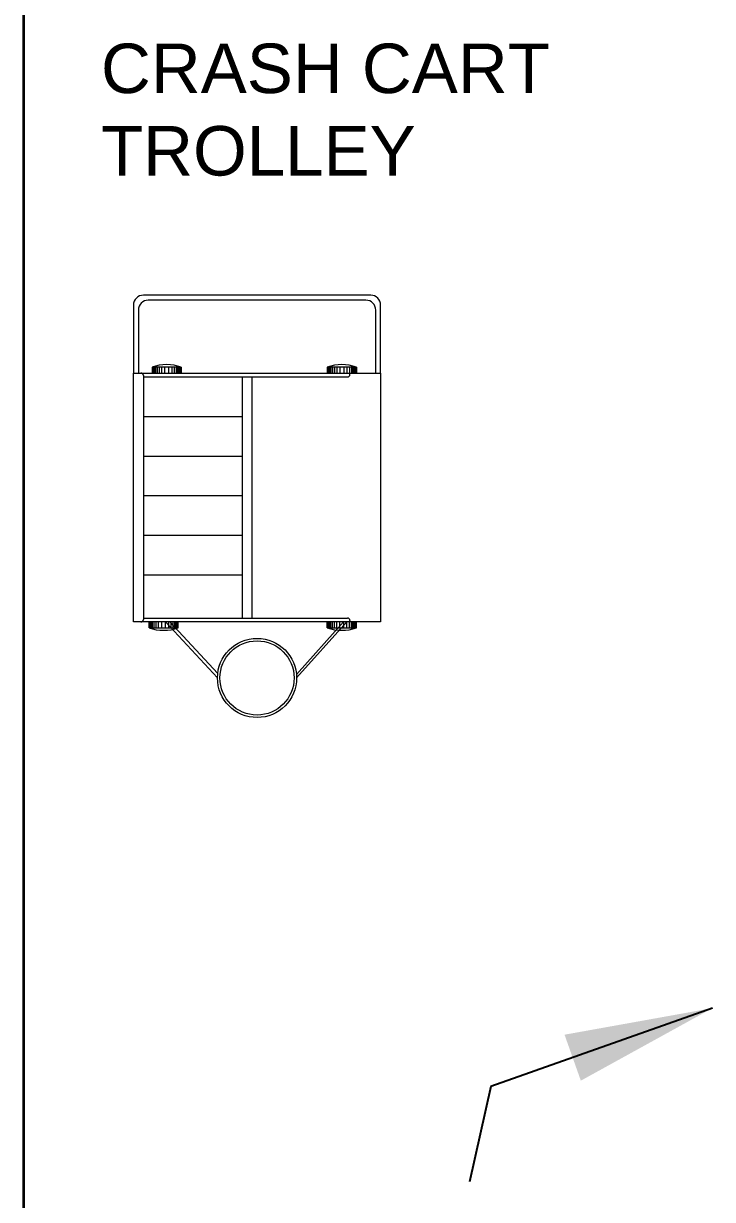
# Model space of a CAD drawing. Header units: millimetres. Extents: x 1448174 to 1599581, y -224422 to -106989.
# Drawn here: x 1486647 to 1488041, y -135425 to -133048 of the extents above; entities that cross this region are included whole.
import ezdxf

# ---------------------------------------------------------------- set-up
doc = ezdxf.new("R2010")
doc.units = ezdxf.units.MM
doc.header["$LTSCALE"] = 600
doc.header["$MEASUREMENT"] = 0
doc.layers.add('fun-text', color=250, linetype='Continuous')
for name, color, linetype, lineweight in [('furniture', 30, 'Continuous', 9), ('P-Wall', 1, 'Continuous', 35), ('toi-fix', 46, 'Continuous', 9)]:
    doc.layers.add(name, color=color, linetype=linetype, lineweight=lineweight)
doc.styles.add('ARIAL', font='arial.ttf')
doc.dimstyles.get("Standard").update_dxf_attribs({"dimscale": 1.5, "dimtxt": 225, "dimasz": 200, "dimexe": 100, "dimexo": 100, "dimgap": 0.25, "dimtad": 0, "dimdec": 0, "dimzin": 0, "dimdsep": 46, "dimtxsty": 'ARIAL', "dimblk": 'OBLIQUE', "dimcen": 0.09, "dimdle": 100, "dimclrd": 256, "dimclre": 256, "dimclrt": 6, "dimadec": 0, "dimazin": 0, "dimtfac": 1, "dimtdec": 0, "dimtofl": 0, "dimtmove": 0, "dimatfit": 3, "dimfxl": 1, "dimtolj": 1, "dimtzin": 0, "dimarcsym": 0})

# ---------------------------------------------------------------- blocks, each defined once
blk = doc.blocks.new('_Oblique')
at = {"color": 0, "linetype": 'ByBlock', "lineweight": -2}
blk.add_line((-0.5, -0.5), (0.5, 0.5), dxfattribs=at)

msp = doc.modelspace()

# ---------------------------------------------------------------- linework, layer by layer
at = {"layer": 'furniture'}
for p, q in [((1487349.4515, -133596.9066), (1486889.4515, -133596.9066)), ((1487339.4515, -133606.9066), (1486899.4515, -133606.9066)), ((1486869.4515, -133616.9066), (1486869.4515, -133754.4171)), ((1486879.4515, -133626.9066), (1486879.4515, -133754.4171)), ((1487359.4515, -133754.4171), (1487359.4515, -133626.9066)), ((1487369.4515, -133754.4171), (1487369.4515, -133616.9066)), ((1486869.4515, -133994.1838), (1486869.4515, -133754.4171)), ((1486869.4515, -133754.4171), (1487369.4515, -133754.4171)), ((1486869.4515, -133754.4171), (1486919.4515, -133754.4171)), ((1486869.4515, -133754.4171), (1486884.4515, -133754.4171)), ((1486889.4515, -133759.4171), (1486889.4515, -133994.1838)), ((1486889.4515, -133762.178), (1487302.2103, -133762.178)), ((1486889.4515, -133762.178), (1487089.4515, -133762.178)), ((1487089.4515, -133762.178), (1487089.4515, -134249.6562)), ((1487109.4515, -134249.6562), (1487109.4515, -133762.178)), ((1487307.2103, -133757.178), (1487307.2103, -133754.4171)), ((1487369.4515, -133754.4171), (1487369.4515, -133994.1838)), ((1486889.4515, -133842.178), (1487089.4515, -133842.178)), ((1487089.4515, -133851.0799), (1487089.4515, -133901.0799)), ((1487089.4515, -133901.0799), (1487089.4515, -133951.0799)), ((1486889.4515, -133922.178), (1487089.4515, -133922.178)), ((1487089.4515, -133951.0799), (1487089.4515, -133994.1838)), ((1486869.4515, -134257.4171), (1486869.4515, -133994.1838)), ((1486889.4515, -133994.1838), (1486889.4515, -134252.4171)), ((1486889.4515, -134002.178), (1487089.4515, -134002.178)), ((1487089.4515, -133994.1838), (1487089.4515, -134001.0799)), ((1487089.4515, -134001.0799), (1487089.4515, -134051.0799)), ((1487369.4515, -133994.1838), (1487369.4515, -134257.4171)), ((1487089.4515, -134051.0799), (1487089.4515, -134101.0799)), ((1486889.4515, -134082.178), (1487089.4515, -134082.178)), ((1487089.4515, -134101.0799), (1487089.4515, -134151.0799)), ((1486889.4515, -134162.178), (1487089.4515, -134162.178)), ((1486889.4515, -134249.6562), (1487302.2103, -134249.6562)), ((1487089.4515, -134249.6562), (1487109.4515, -134249.6562)), ((1487369.4515, -134257.4171), (1486869.4515, -134257.4171)), ((1486884.4515, -134257.4171), (1486869.4515, -134257.4171)), ((1487039.4515, -134370.7681), (1486934.5934, -134257.4171)), ((1487039.9366, -134361.9715), (1486943.216, -134257.4171)), ((1487199.1333, -134363.6408), (1487294.5678, -134257.4171)), ((1487199.4515, -134370.7681), (1487301.2893, -134257.4171)), ((1487307.2103, -134254.6562), (1487307.2103, -134257.4171))]:
    msp.add_line(p, q, dxfattribs=at)
at = {"layer": 'furniture', "ltscale": 0.75}
for p, q in [((1486966.1245, -133742.2481), (1486907.0363, -133742.2481)), ((1486907.0363, -133742.2481), (1486907.0363, -133754.4171)), ((1486907.9388, -133742.2481), (1486907.9388, -133754.4171)), ((1486909.0561, -133742.2481), (1486909.0561, -133754.4171)), ((1486910.2851, -133742.2481), (1486910.2851, -133754.4171)), ((1486912.0168, -133742.2481), (1486912.0168, -133754.4171)), ((1486914.3073, -133742.2481), (1486914.3073, -133754.4171)), ((1486917.2872, -133742.2481), (1486917.2872, -133754.4171)), ((1486921.4445, -133742.2481), (1486921.4445, -133754.4171)), ((1486926.367, -133742.2481), (1486926.367, -133754.4171)), ((1486932.5752, -133742.2481), (1486932.5752, -133754.4171)), ((1486940.5856, -133742.2481), (1486940.5856, -133754.4171)), ((1486946.7938, -133742.2481), (1486946.7938, -133754.4171)), ((1486951.7163, -133742.2481), (1486951.7163, -133754.4171)), ((1486955.8737, -133742.2481), (1486955.8737, -133754.4171)), ((1486958.8536, -133742.2481), (1486958.8536, -133754.4171)), ((1486961.144, -133742.2481), (1486961.144, -133754.4171)), ((1486962.8758, -133742.2481), (1486962.8758, -133754.4171)), ((1486964.1048, -133742.2481), (1486964.1048, -133754.4171)), ((1486965.2221, -133742.2481), (1486965.222, -133754.4171)), ((1486966.1245, -133742.2481), (1486966.1245, -133754.4171)), ((1487320.6203, -133742.2481), (1487261.5322, -133742.2481)), ((1487261.5322, -133742.2481), (1487261.5322, -133754.4171)), ((1487262.4346, -133742.2481), (1487262.4346, -133754.4171)), ((1487263.5519, -133742.2481), (1487263.5519, -133754.4171)), ((1487264.7809, -133742.2481), (1487264.7809, -133754.4171)), ((1487266.5127, -133742.2481), (1487266.5127, -133754.4171)), ((1487268.8031, -133742.2481), (1487268.8031, -133754.4171)), ((1487271.783, -133742.2481), (1487271.783, -133754.4171)), ((1487275.9403, -133742.2481), (1487275.9403, -133754.4171)), ((1487280.8628, -133742.2481), (1487280.8628, -133754.4171)), ((1487287.0711, -133742.2481), (1487287.0711, -133754.4171)), ((1487295.0814, -133742.2481), (1487295.0814, -133754.4171)), ((1487301.2897, -133742.2481), (1487301.2897, -133754.4171)), ((1487306.2122, -133742.2481), (1487306.2122, -133754.4171)), ((1487310.3695, -133742.2481), (1487310.3695, -133754.4171)), ((1487313.3494, -133742.2481), (1487313.3494, -133754.4171)), ((1487315.6398, -133742.2481), (1487315.6398, -133754.4171)), ((1487317.3716, -133742.2481), (1487317.3716, -133754.4171)), ((1487318.6006, -133742.2481), (1487318.6006, -133754.4171)), ((1487319.7179, -133742.2481), (1487319.7179, -133754.4171)), ((1487320.6203, -133742.2481), (1487320.6203, -133754.4171)), ((1486901.0441, -134269.5861), (1486901.0441, -134257.4171)), ((1486901.0441, -134269.5861), (1486960.1323, -134269.5861)), ((1486901.9466, -134269.5861), (1486901.9466, -134257.4171)), ((1486903.0638, -134269.5861), (1486903.0639, -134257.4171)), ((1486904.2929, -134269.5861), (1486904.2929, -134257.4171)), ((1486906.0246, -134269.5861), (1486906.0246, -134257.4171)), ((1486908.3151, -134269.5861), (1486908.3151, -134257.4171)), ((1486911.295, -134269.5861), (1486911.295, -134257.4171)), ((1486915.4523, -134269.5861), (1486915.4523, -134257.4171)), ((1486920.3748, -134269.5861), (1486920.3748, -134257.4171)), ((1486926.583, -134269.5861), (1486926.583, -134257.4171)), ((1486934.5934, -134269.5861), (1486934.5934, -134257.4171)), ((1486940.8016, -134269.5861), (1486940.8016, -134257.4171)), ((1486945.7241, -134269.5861), (1486945.7241, -134257.4171)), ((1486949.8815, -134269.5861), (1486949.8815, -134257.4171)), ((1486952.8614, -134269.5861), (1486952.8614, -134257.4171)), ((1486955.1518, -134269.5861), (1486955.1518, -134257.4171)), ((1486956.8836, -134269.5861), (1486956.8836, -134257.4171)), ((1486958.1126, -134269.5861), (1486958.1126, -134257.4171)), ((1486959.2298, -134269.5861), (1486959.2299, -134257.4171)), ((1486960.1323, -134269.5861), (1486960.1323, -134257.4171)), ((1487261.5318, -134269.5861), (1487261.5318, -134257.4171)), ((1487261.5318, -134269.5861), (1487320.62, -134269.5861)), ((1487262.4343, -134269.5861), (1487262.4343, -134257.4171)), ((1487263.5516, -134269.5861), (1487263.5516, -134257.4171)), ((1487264.7806, -134269.5861), (1487264.7806, -134257.4171)), ((1487266.5123, -134269.5861), (1487266.5123, -134257.4171)), ((1487268.8028, -134269.5861), (1487268.8028, -134257.4171)), ((1487271.7827, -134269.5861), (1487271.7827, -134257.4171)), ((1487275.94, -134269.5861), (1487275.94, -134257.4171)), ((1487280.8625, -134269.5861), (1487280.8625, -134257.4171)), ((1487287.0707, -134269.5861), (1487287.0707, -134257.4171)), ((1487295.0811, -134269.5861), (1487295.0811, -134257.4171)), ((1487301.2893, -134269.5861), (1487301.2893, -134257.4171)), ((1487306.2118, -134269.5861), (1487306.2118, -134257.4171)), ((1487310.3692, -134269.5861), (1487310.3692, -134257.4171)), ((1487313.3491, -134269.5861), (1487313.3491, -134257.4171)), ((1487315.6395, -134269.5861), (1487315.6395, -134257.4171)), ((1487317.3713, -134269.5861), (1487317.3713, -134257.4171)), ((1487318.6003, -134269.5861), (1487318.6003, -134257.4171)), ((1487319.7175, -134269.5861), (1487319.7176, -134257.4171)), ((1487320.62, -134269.5861), (1487320.62, -134257.4171))]:
    msp.add_line(p, q, dxfattribs=at)
at = {"layer": 'furniture'}
for radius in [80, 75]:
    msp.add_circle((1487119.4515, -134370.7681), radius, dxfattribs=at)
for centre, radius, start, end in [((1486889.4515, -133616.9066), 20, 90, 180), ((1486899.4515, -133626.9066), 20, 90, 180), ((1487339.4515, -133626.9066), 20, 0, 90), ((1487349.4515, -133616.9066), 20, 0, 90), ((1486884.4515, -133759.4171), 5, 0, 90), ((1487302.2103, -133757.178), 5, 270, 0), ((1487302.2103, -134254.6562), 5, 0, 90), ((1486884.4515, -134252.4171), 5, 270, 0)]:
    msp.add_arc(centre, radius, start, end, dxfattribs=at)
at = {"layer": 'furniture', "ltscale": 0.75}
for centre, start, end in [((1486936.5804, -133828.4183), 71.0753293, 108.9246182), ((1487291.0762, -133828.4183), 71.0753293, 108.9246182), ((1486930.5882, -134183.4159), 251.0753293, 288.9246182), ((1487291.076, -134183.4159), 251.0753293, 288.9246182)]:
    msp.add_arc(centre, 91.0942, start, end, dxfattribs=at)
at = {"layer": 'P-Wall'}
msp.add_line((1486647.098, -131493.2516), (1486647.098, -137843.2516), dxfattribs=at)

# ---------------------------------------------------------------- texts
at = {"layer": 'fun-text', "lineweight": -3, "insert": (1486803.7731, -132921.4687), "char_height": 100, "attachment_point": 1, "style": 'ARIAL'}
msp.add_mtext_dynamic_manual_height_columns('EMERGENCY CRASH CART TROLLEY', width=1304.248454, gutter_width=1375, heights=[0], dxfattribs=at)

# ---------------------------------------------------------------- leaders
at = {"layer": 'toi-fix', "linetype": 'Continuous'}
msp.add_leader([(1488040.608, -135038.4176), (1487592.5335, -135197.2402), (1487549.3093, -135389.8549)], dimstyle='Standard', dxfattribs=at)

doc.saveas('drawing.dxf')
